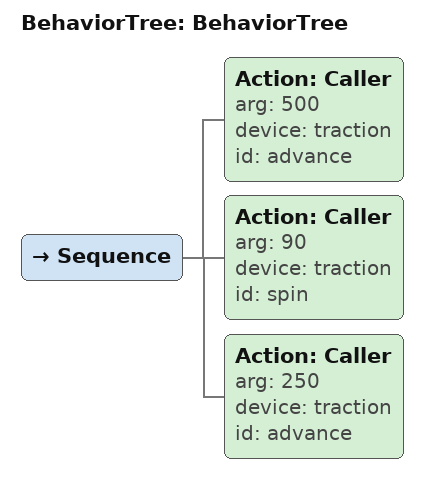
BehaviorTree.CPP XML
<?xml version="1.0"?>
<root main_tree_to_execute="BehaviorTree">
    <BehaviorTree ID="BehaviorTree">
        <Sequence>
            <Action ID="Caller" arg="500" device="traction" id="advance"/>
            <Action ID="Caller" arg="90" device="traction" id="spin"/>
            <Action ID="Caller" arg="250" device="traction" id="advance"/>
        </Sequence>
    </BehaviorTree>
</root>
